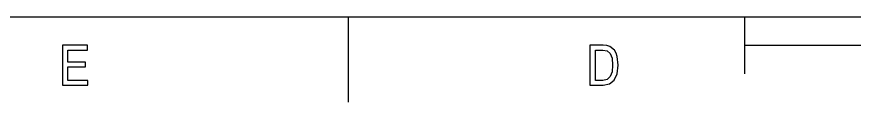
# Model space of a CAD drawing. Extents: x 0 to 297, y -130 to 79.
# Drawn here: x 73.5 to 146.8, y -128.1 to -120.6 of the extents above; entities that cross this region are included whole.
import ezdxf

# ---------------------------------------------------------------- set-up
doc = ezdxf.new("R2010")
doc.units = 0
doc.layers.get('0').update_dxf_attribs({"linetype": 'CONTINUOUS'})

msp = doc.modelspace()

# ---------------------------------------------------------------- linework, layer by layer
at = {"color": 7}
for p, q in [((9.995553, -120.629921), (286.70447, -120.629921)), ((102.508, -120.629921), (102.508, -128.129921)), ((137.175, -120.629921), (137.175, -125.629921)), ((79.67868, -123.129921), (77.5, -123.129921)), ((77.5, -123.129921), (77.5, -126.629921)), ((79.67868, -123.553921), (79.67868, -123.129921)), ((124.83197, -123.129921), (123.667, -123.129921)), ((123.667, -123.129921), (123.667, -126.629921)), ((125.13456, -123.159921), (124.83197, -123.129921)), ((124.83197, -123.129921), (124.83197, -123.129921)), ((137.15173, -123.129921), (287.19826, -123.129921)), ((77.96399, -124.602921), (77.96399, -123.553921)), ((77.96399, -123.553921), (79.67868, -123.553921)), ((124.13602, -126.211921), (124.13602, -123.548921)), ((124.13602, -123.548921), (124.79667, -123.548921)), ((124.79667, -123.548921), (125.17997, -123.623921)), ((124.79667, -123.548921), (124.79667, -123.548921)), ((125.40186, -123.240921), (125.13456, -123.159921)), ((125.17997, -123.623921), (125.4422, -123.855921)), ((125.81037, -123.568921), (125.40186, -123.240921)), ((125.4422, -123.855921), (125.59855, -124.269921)), ((125.95157, -123.810921), (125.81037, -123.568921)), ((126.05243, -124.113921), (125.95157, -123.810921)), ((79.5274, -124.602921), (77.96399, -124.602921)), ((79.5274, -125.020921), (79.5274, -124.602921)), ((125.59855, -124.269921), (125.64899, -124.879921)), ((126.13312, -124.879921), (126.05243, -124.113921)), ((77.96399, -126.206921), (77.96399, -125.020921)), ((77.96399, -125.020921), (79.5274, -125.020921)), ((125.64899, -124.879921), (125.59351, -125.469921)), ((126.04236, -125.631921), (126.13312, -124.879921)), ((125.43717, -125.883921), (125.16987, -126.130921)), ((125.59351, -125.469921), (125.43717, -125.883921)), ((125.7902, -126.180921), (126.04236, -125.631921)), ((77.5, -126.629921), (79.71902, -126.629921)), ((77.5, -126.629921), (77.5, -126.629921)), ((79.71902, -126.206921), (77.96399, -126.206921)), ((79.71902, -126.629921), (79.71902, -126.206921)), ((123.667, -126.629921), (124.83197, -126.629921)), ((124.79667, -126.211921), (124.13602, -126.211921)), ((125.16987, -126.130921), (124.79667, -126.211921)), ((124.83197, -126.629921), (125.38169, -126.518921)), ((125.38169, -126.518921), (125.7902, -126.180921))]:
    msp.add_line(p, q, dxfattribs=at)

doc.saveas('drawing.dxf')
